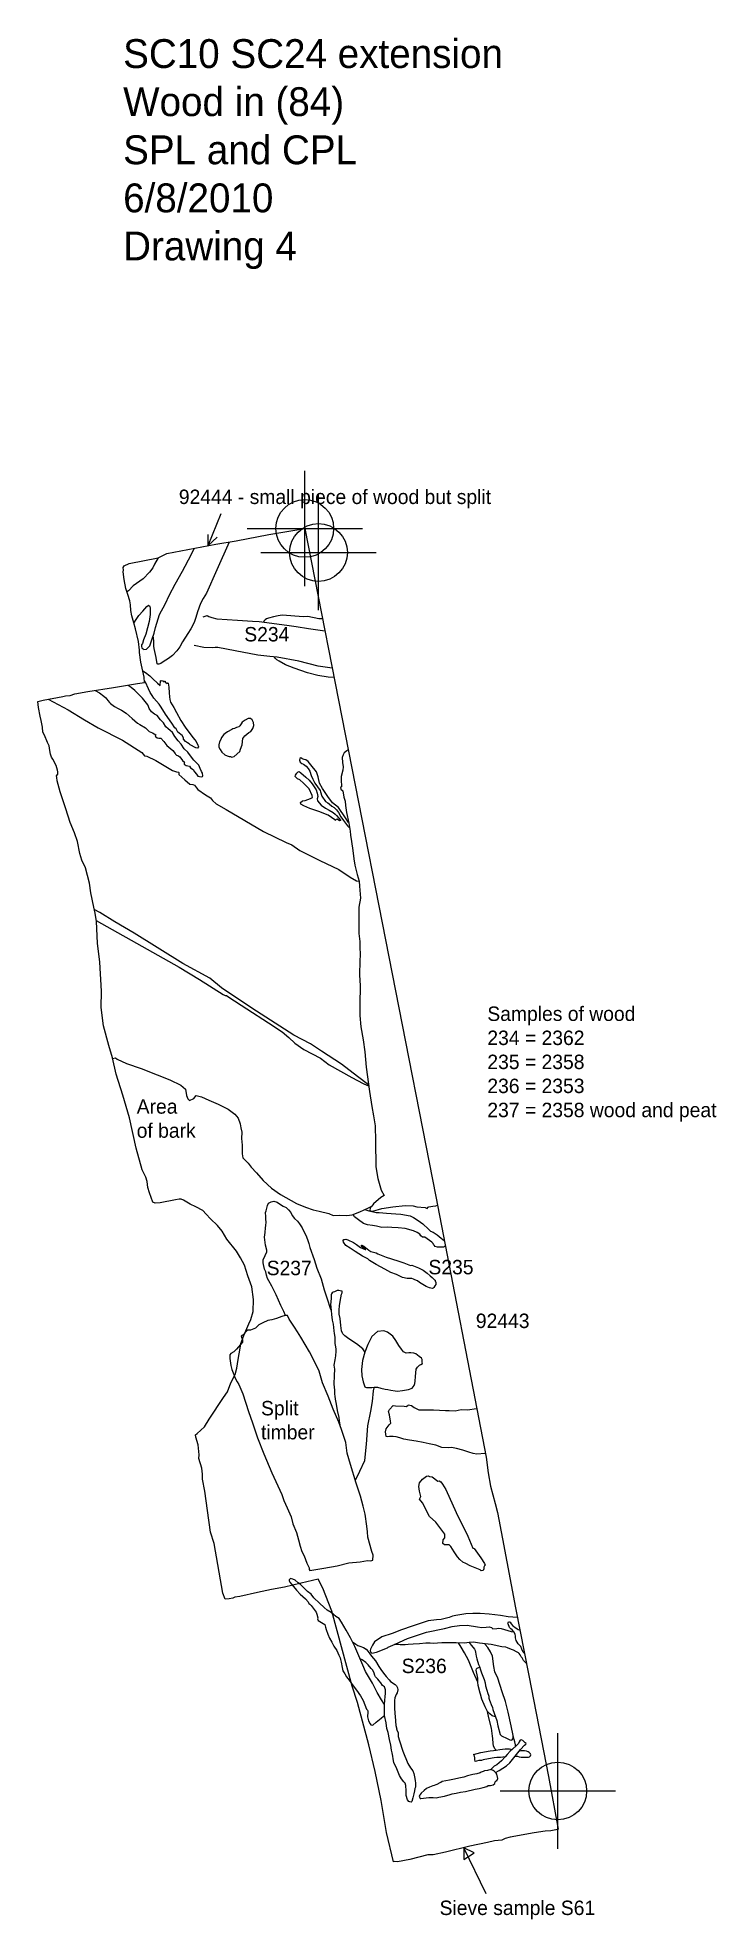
# Model space of a CAD drawing. Header units: millimetres. Extents: x 502805.94 to 502807.11, y 481001.43 to 481004.69.
import ezdxf

# ---------------------------------------------------------------- set-up
doc = ezdxf.new("R2010")
doc.units = ezdxf.units.MM
doc.header["$PDMODE"] = 34
doc.header["$PDSIZE"] = 0.1
for name, color, linetype in [('Context labels', 250, 'Continuous'), ('Finds', 30, 'Continuous'), ('Points', 6, 'Continuous'), ('Samples', 3, 'Continuous'), ('Title', 250, 'Continuous'), ('Trench edge', 106, 'Continuous'), ('Wood', 17, 'Continuous')]:
    doc.layers.add(name, color=color, linetype=linetype)

msp = doc.modelspace()

# ---------------------------------------------------------------- linework, layer by layer
at = {"layer": 'Finds'}
for points in [[(502806.231, 481003.814), (502806.2531, 481003.8698)], [(502806.231, 481003.814), (502806.231, 481003.833)], [(502806.231, 481003.814), (502806.2465, 481003.8284)]]:
    msp.add_lwpolyline(points, dxfattribs=at)
msp.add_lwpolyline([(502806.5472, 481002.3508), (502806.5544, 481002.3495), (502806.5587, 481002.3489), (502806.5675, 481002.3497), (502806.5775, 481002.352), (502806.5843, 481002.3542), (502806.5878, 481002.3588), (502806.589, 481002.3621), (502806.5893, 481002.3663), (502806.5898, 481002.3743), (502806.5911, 481002.3867), (502806.5932, 481002.3903), (502806.5969, 481002.3939), (502806.5992, 481002.395), (502806.602, 481002.3969), (502806.6016, 481002.3989), (502806.6013, 481002.4029), (502806.6012, 481002.4035), (502806.6002, 481002.406), (502806.5965, 481002.4091), (502806.5907, 481002.4135), (502806.5871, 481002.4145), (502806.5819, 481002.4154), (502806.5783, 481002.4153), (502806.5735, 481002.4148), (502806.5689, 481002.417), (502806.5654, 481002.4216), (502806.5608, 481002.4277), (502806.5561, 481002.4368), (502806.5508, 481002.4442), (502806.5416, 481002.4513), (502806.5353, 481002.4532), (502806.5243, 481002.4521), (502806.5145, 481002.4438), (502806.5074, 481002.4298), (502806.5023, 481002.4163), (502806.4982, 481002.4022), (502806.4962, 481002.3866), (502806.4971, 481002.3753), (502806.4994, 481002.3652), (502806.5007, 481002.3599), (502806.5019, 481002.3563), (502806.5032, 481002.3556), (502806.5053, 481002.3553), (502806.5113, 481002.3554), (502806.514, 481002.3554), (502806.5182, 481002.3555), (502806.524, 481002.3555), (502806.53, 481002.3543), (502806.5376, 481002.3524), (502806.5418, 481002.3518)], close=True, dxfattribs=at)
at = {"layer": 'Points'}
for p in [(502806.4219, 481003.802), (502806.8363, 481001.6561)]:
    msp.add_point(p, dxfattribs=at)
at = {"layer": 'Samples'}
msp.add_lwpolyline([(502806.7122, 481001.4779), (502806.6736, 481001.5578), (502806.6736, 481001.5374), (502806.6915, 481001.5487), (502806.6736, 481001.5578)], dxfattribs=at)
at = {"layer": 'Trench edge'}
msp.add_lwpolyline([(502806.3357, 481003.8333), (502806.3981, 481003.8437), (502806.6249, 481002.6862), (502806.7121, 481002.2347), (502806.7158, 481002.2073), (502806.7198, 481002.1843), (502806.7279, 481002.154), (502806.732, 481002.1386), (502806.7404, 481002.0932), (502806.7629, 481001.9732), (502806.786, 481001.8561), (502806.8204, 481001.6811), (502806.8367, 481001.5897), (502806.8332, 481001.5885), (502806.8243, 481001.5868), (502806.8146, 481001.5865), (502806.7952, 481001.5837), (502806.754, 481001.5762), (502806.7452, 481001.5739), (502806.7393, 481001.5711), (502806.7266, 481001.5697), (502806.7147, 481001.5668), (502806.6841, 481001.5603), (502806.6419, 481001.5503), (502806.6207, 481001.5456), (502806.611, 481001.5453), (502806.5801, 481001.5376), (502806.5587, 481001.5334), (502806.5538, 481001.5336), (502806.5518, 481001.5331), (502806.5395, 481001.584), (502806.5302, 481001.6395), (502806.5198, 481001.6899), (502806.5091, 481001.736), (502806.4892, 481001.8094), (502806.4804, 481001.8379), (502806.4447, 481001.9675), (502806.4293, 481002.0072), (502806.4213, 481002.0229), (502806.3919, 481002.0161), (502806.3629, 481002.0093), (502806.3406, 481002.0049), (502806.3161, 481002.0001), (502806.2855, 481001.993), (502806.2771, 481001.9919), (502806.2736, 481001.9901), (502806.2669, 481001.9888), (502806.2604, 481001.9886), (502806.2563, 481001.9986), (502806.241, 481002.0848), (502806.2349, 481002.1047), (502806.2297, 481002.1421), (502806.2252, 481002.1758), (502806.2212, 481002.1961), (502806.2211, 481002.2048), (502806.2201, 481002.2154), (502806.2147, 481002.2322), (502806.215, 481002.2387), (502806.2133, 481002.2557), (502806.2096, 481002.269), (502806.2088, 481002.2732), (502806.2116, 481002.2754), (502806.2247, 481002.2872), (502806.2327, 481002.3001), (502806.2397, 481002.311), (502806.2504, 481002.3276), (502806.2575, 481002.3378), (502806.264, 481002.3476), (502806.2698, 481002.3633), (502806.2774, 481002.3777), (502806.2806, 481002.3885), (502806.283, 481002.4036), (502806.2863, 481002.4231), (502806.2871, 481002.4312), (502806.2928, 481002.4453), (502806.3012, 481002.4654), (502806.3047, 481002.4733), (502806.3088, 481002.487), (502806.3094, 481002.5074), (502806.3065, 481002.5296), (502806.2994, 481002.5486), (502806.2938, 481002.5671), (502806.2865, 481002.5797), (502806.2796, 481002.5914), (502806.2632, 481002.6124), (502806.2553, 481002.6258), (502806.2468, 481002.6361), (502806.2346, 481002.6476), (502806.2275, 481002.6555), (502806.2214, 481002.6618), (502806.2094, 481002.6684), (502806.1998, 481002.6729), (502806.1881, 481002.6796), (502806.1839, 481002.6813), (502806.1808, 481002.6816), (502806.174, 481002.6801), (502806.1474, 481002.6752), (502806.1392, 481002.6746), (502806.135, 481002.6765), (502806.1291, 481002.6927), (502806.1262, 481002.7016), (502806.125, 481002.7123), (502806.1226, 481002.7197), (502806.1165, 481002.7326), (502806.1063, 481002.7697), (502806.0944, 481002.8227), (502806.0829, 481002.8617), (502806.0713, 481002.8983), (502806.0649, 481002.9262), (502806.0589, 481002.9476), (502806.0496, 481002.9817), (502806.0456, 481003.0136), (502806.0463, 481003.0417), (502806.0429, 481003.0919), (502806.039, 481003.1253), (502806.0373, 481003.1624), (502806.0352, 481003.1772), (502806.0326, 481003.1876), (502806.0277, 481003.2123), (502806.025, 481003.2291), (502806.0181, 481003.2554), (502806.0118, 481003.2692), (502806.0087, 481003.2807), (502806.0043, 481003.3013), (502805.9991, 481003.3162), (502805.992, 481003.3342), (502805.9841, 481003.3577), (502805.9744, 481003.3876), (502805.9693, 481003.4063), (502805.9687, 481003.4124), (502805.9682, 481003.4149), (502805.9703, 481003.4177), (502805.9703, 481003.4221), (502805.9698, 481003.4247), (502805.9676, 481003.4327), (502805.9619, 481003.4437), (502805.9592, 481003.4472), (502805.9578, 481003.4526), (502805.9566, 481003.4591), (502805.9553, 481003.4671), (502805.9527, 481003.4728), (502805.9476, 481003.4853), (502805.9447, 481003.4909), (502805.9439, 481003.4996), (502805.9414, 481003.5109), (502805.9401, 481003.5186), (502805.937, 481003.5333), (502805.9355, 481003.5439), (502805.945, 481003.546), (502805.9791, 481003.5524), (502805.9839, 481003.5534), (502805.9915, 481003.554), (502806, 481003.5571), (502806.0224, 481003.5613), (502806.0669, 481003.5683), (502806.1083, 481003.5749), (502806.1206, 481003.5767), (502806.1202, 481003.5861), (502806.1139, 481003.6119), (502806.1121, 481003.6289), (502806.1119, 481003.6327), (502806.1104, 481003.648), (502806.1052, 481003.67), (502806.102, 481003.6803), (502806.0984, 481003.6925), (502806.0969, 481003.7016), (502806.0961, 481003.7115), (502806.0951, 481003.7181), (502806.0914, 481003.7294), (502806.0882, 481003.7396), (502806.0852, 481003.7552), (502806.0834, 481003.7684), (502806.084, 481003.7715), (502806.0835, 481003.7758), (502806.0852, 481003.7791), (502806.0941, 481003.7829), (502806.144, 481003.7927), (502806.1594, 481003.8004), (502806.244, 481003.8165), (502806.2794, 481003.822)], close=True, dxfattribs=at)
msp.add_point((502806.3981, 481003.8437), dxfattribs=at)
at = {"layer": 'Wood'}
for points in [[(502806.2673, 481003.8201), (502806.2457, 481003.7722), (502806.2277, 481003.7315), (502806.2219, 481003.7223), (502806.2173, 481003.7135), (502806.2121, 481003.699), (502806.2092, 481003.6895), (502806.2067, 481003.6805), (502806.2009, 481003.67), (502806.1953, 481003.6616), (502806.1865, 481003.647), (502806.1818, 481003.6384), (502806.1763, 481003.6316), (502806.1689, 481003.6236), (502806.162, 481003.6186), (502806.1531, 481003.6126), (502806.1488, 481003.6098), (502806.1456, 481003.6088), (502806.1438, 481003.6083), (502806.1424, 481003.6093), (502806.1406, 481003.6203), (502806.1373, 481003.6354), (502806.1367, 481003.64), (502806.1369, 481003.6449), (502806.1366, 481003.6486), (502806.1359, 481003.6543), (502806.1353, 481003.6569)], [(502806.144, 481003.7927), (502806.1378, 481003.7816), (502806.1347, 481003.7753), (502806.129, 481003.7677), (502806.1181, 481003.7565), (502806.1009, 481003.7442), (502806.0926, 481003.7357), (502806.0901, 481003.7337)], [(502806.1021, 481003.6797), (502806.1063, 481003.6857), (502806.1106, 481003.6926), (502806.1175, 481003.7005), (502806.1246, 481003.7085), (502806.1266, 481003.7102), (502806.1277, 481003.7105), (502806.1292, 481003.7096), (502806.1299, 481003.7083), (502806.1304, 481003.7054), (502806.1302, 481003.6947), (502806.1288, 481003.6826), (502806.123, 481003.6607), (502806.1188, 481003.6506), (502806.1168, 481003.6444), (502806.1156, 481003.6418), (502806.1154, 481003.639), (502806.1158, 481003.6371), (502806.1165, 481003.6364), (502806.118, 481003.6349), (502806.1193, 481003.6341), (502806.1238, 481003.6343), (502806.1258, 481003.636), (502806.1296, 481003.6404), (502806.1336, 481003.6527), (502806.1374, 481003.6622), (502806.1397, 481003.6722), (502806.1464, 481003.6948), (502806.1562, 481003.7124), (502806.1641, 481003.7286), (502806.1734, 481003.7474), (502806.1866, 481003.7699), (502806.1911, 481003.7781), (502806.197, 481003.7896), (502806.2052, 481003.8059), (502806.2069, 481003.8094)], [(502806.222, 481003.6908), (502806.229, 481003.6927), (502806.2317, 481003.6909), (502806.2371, 481003.6893), (502806.2456, 481003.6873), (502806.2817, 481003.6849), (502806.2901, 481003.6841), (502806.3075, 481003.6828), (502806.319, 481003.6822), (502806.3668, 481003.6763), (502806.383, 481003.6739), (502806.4048, 481003.6702), (502806.4329, 481003.6661)], [(502806.4288, 481003.687), (502806.4222, 481003.6872), (502806.4032, 481003.6912), (502806.396, 481003.6907), (502806.3591, 481003.6935), (502806.3522, 481003.6925), (502806.3437, 481003.6906), (502806.3354, 481003.6883), (502806.3321, 481003.6869), (502806.3295, 481003.6852), (502806.3276, 481003.6834), (502806.3263, 481003.6813)], [(502806.4456, 481003.6016), (502806.4213, 481003.6052), (502806.3877, 481003.6138), (502806.3505, 481003.6205), (502806.3378, 481003.622), (502806.3166, 481003.6242), (502806.2775, 481003.6315), (502806.2475, 481003.6377), (502806.2428, 481003.6376), (502806.2376, 481003.6371), (502806.2232, 481003.6377), (502806.2068, 481003.6408)], [(502806.1177, 481003.5968), (502806.1224, 481003.5939), (502806.1297, 481003.5882), (502806.135, 481003.5834), (502806.1428, 481003.5758), (502806.1475, 481003.5715), (502806.1482, 481003.5796), (502806.1495, 481003.5802), (502806.1503, 481003.5788), (502806.1513, 481003.5802), (502806.1533, 481003.5793), (502806.1542, 481003.5772), (502806.155, 481003.5793), (502806.1561, 481003.579), (502806.1567, 481003.5767), (502806.1577, 481003.5756), (502806.1589, 481003.577), (502806.1598, 481003.5746), (502806.1596, 481003.5763), (502806.1613, 481003.5755), (502806.1627, 481003.5684), (502806.1632, 481003.5591), (502806.1641, 481003.5521), (502806.1645, 481003.5473), (502806.1653, 481003.5425), (502806.1713, 481003.5333), (502806.1757, 481003.5248), (502806.1837, 481003.5112), (502806.1912, 481003.4993), (502806.2026, 481003.4839), (502806.2071, 481003.4782), (502806.2099, 481003.4746), (502806.2129, 481003.4681), (502806.2137, 481003.4668), (502806.2142, 481003.4651), (502806.2137, 481003.4634), (502806.2127, 481003.4627), (502806.2097, 481003.4634), (502806.1997, 481003.4689), (502806.1976, 481003.4704), (502806.1949, 481003.4723), (502806.1914, 481003.4745), (502806.1878, 481003.4786), (502806.1882, 481003.4808), (502806.1856, 481003.4849), (502806.1785, 481003.4905), (502806.1755, 481003.4967), (502806.1728, 481003.4982), (502806.1677, 481003.5063), (502806.1568, 481003.5219), (502806.1493, 481003.5341), (502806.146, 481003.5391), (502806.1367, 481003.5497), (502806.134, 481003.5543), (502806.1306, 481003.5596), (502806.1273, 481003.5656), (502806.1221, 481003.5775), (502806.1206, 481003.5798), (502806.1204, 481003.58)], [(502806.4486, 481003.5856), (502806.4384, 481003.5861), (502806.4209, 481003.5891), (502806.4027, 481003.5934), (502806.38, 481003.6016), (502806.3645, 481003.6074), (502806.3539, 481003.614), (502806.3497, 481003.6163), (502806.3468, 481003.619), (502806.3452, 481003.6211)], [(502806.035, 481003.5631), (502806.0423, 481003.5586), (502806.0502, 481003.5531), (502806.0538, 481003.55), (502806.0571, 481003.5456), (502806.0598, 481003.542), (502806.0618, 481003.5402), (502806.0687, 481003.5352), (502806.0747, 481003.5315), (502806.0804, 481003.5289), (502806.0888, 481003.5234), (502806.0994, 481003.5145), (502806.1084, 481003.5063), (502806.1122, 481003.5039), (502806.1224, 481003.498), (502806.1288, 481003.4918), (502806.1345, 481003.4898), (502806.14, 481003.4863), (502806.1391, 481003.484), (502806.1423, 481003.481), (502806.1452, 481003.4805), (502806.1487, 481003.4805), (502806.154, 481003.4746), (502806.1592, 481003.4677), (502806.1698, 481003.4588), (502806.1739, 481003.4538), (502806.1742, 481003.4525), (502806.176, 481003.4509), (502806.1785, 481003.4502), (502806.182, 481003.4479), (502806.1863, 481003.4414), (502806.1897, 481003.4389), (502806.1895, 481003.4375), (502806.1894, 481003.435), (502806.1924, 481003.4332), (502806.1956, 481003.4321), (502806.1983, 481003.4316), (502806.2004, 481003.429), (502806.2048, 481003.426), (502806.2074, 481003.4218), (502806.2103, 481003.4177), (502806.2127, 481003.4145), (502806.216, 481003.4137), (502806.2198, 481003.4131), (502806.2207, 481003.4138), (502806.2213, 481003.4153), (502806.2209, 481003.4198), (502806.2195, 481003.4226), (502806.2168, 481003.428), (502806.2145, 481003.4335), (502806.2061, 481003.442), (502806.1987, 481003.4519), (502806.1958, 481003.4562), (502806.189, 481003.462), (502806.1838, 481003.4699), (502806.1788, 481003.4757), (502806.1728, 481003.4833), (502806.169, 481003.49), (502806.1647, 481003.4937), (502806.1613, 481003.4964), (502806.1577, 481003.4998), (502806.1533, 481003.5068), (502806.1484, 481003.5123), (502806.1423, 481003.5193), (502806.1378, 481003.5219), (502806.1327, 481003.5261), (502806.1287, 481003.5316), (502806.1273, 481003.535), (502806.1261, 481003.5379), (502806.1219, 481003.5441), (502806.1169, 481003.5499), (502806.1114, 481003.5556), (502806.104, 481003.5631), (502806.0976, 481003.5681), (502806.0938, 481003.5705), (502806.0921, 481003.5723)], [(502805.9538, 481003.5477), (502805.9884, 481003.5293), (502806.0167, 481003.5119), (502806.0405, 481003.4981), (502806.0827, 481003.477), (502806.1157, 481003.4553), (502806.1206, 481003.4497), (502806.1245, 481003.4489), (502806.14, 481003.4416), (502806.1691, 481003.4244), (502806.1757, 481003.4222), (502806.1796, 481003.4214), (502806.18, 481003.4206), (502806.1801, 481003.4172), (502806.1902, 481003.4082), (502806.1991, 481003.4007), (502806.2045, 481003.4002), (502806.2074, 481003.3991), (502806.2107, 481003.3944), (502806.213, 481003.3912), (502806.226, 481003.382), (502806.235, 481003.3768), (502806.2385, 481003.3722), (502806.2447, 481003.3665), (502806.262, 481003.3565), (502806.3267, 481003.3188), (502806.3657, 481003.2996), (502806.3759, 481003.2956), (502806.3893, 481003.2859), (502806.4243, 481003.2685), (502806.457, 481003.2526), (502806.4766, 481003.2395), (502806.4877, 481003.2331), (502806.4921, 481003.2323)], [(502806.4731, 481003.4606), (502806.4709, 481003.4585), (502806.4662, 481003.455), (502806.4648, 481003.4512), (502806.4631, 481003.447), (502806.4635, 481003.438), (502806.4647, 481003.4306), (502806.4639, 481003.4251), (502806.4613, 481003.4137), (502806.4611, 481003.4085), (502806.462, 481003.3959), (502806.4601, 481003.3949), (502806.4605, 481003.3917), (502806.4638, 481003.3889), (502806.4657, 481003.3783), (502806.4678, 481003.3713), (502806.4688, 481003.3639), (502806.4703, 481003.3514), (502806.4743, 481003.3332), (502806.4769, 481003.319), (502806.4771, 481003.3121), (502806.4788, 481003.3012), (502806.4812, 481003.2854), (502806.4833, 481003.271), (502806.4847, 481003.2601), (502806.4886, 481003.244), (502806.4921, 481003.2323), (502806.4927, 481003.2238), (502806.4943, 481003.2101), (502806.4944, 481003.2033), (502806.492, 481003.1876), (502806.4919, 481003.1668), (502806.4915, 481003.1525), (502806.4916, 481003.1416), (502806.4934, 481003.1278), (502806.4932, 481003.1188), (502806.4939, 481003.105), (502806.4934, 481003.0945), (502806.4931, 481003.0704), (502806.4941, 481003.051), (502806.494, 481003.0408), (502806.4935, 481003.0298), (502806.4935, 481003.0154), (502806.4933, 481002.9996), (502806.4951, 481002.9799), (502806.4991, 481002.9578), (502806.5024, 481002.9367), (502806.5043, 481002.9102), (502806.5102, 481002.8678), (502806.5141, 481002.8421), (502806.5169, 481002.8261), (502806.5198, 481002.8086), (502806.5206, 481002.7822), (502806.5209, 481002.7376), (502806.5246, 481002.7171), (502806.5304, 481002.6974), (502806.5354, 481002.688), (502806.5301, 481002.6845), (502806.5171, 481002.6732), (502806.5143, 481002.6695), (502806.5117, 481002.6668), (502806.5107, 481002.6629), (502806.5116, 481002.6615), (502806.5161, 481002.6605), (502806.5314, 481002.6651), (502806.5508, 481002.668), (502806.5719, 481002.6706), (502806.586, 481002.6702), (502806.5923, 481002.668), (502806.6066, 481002.6668), (502806.6103, 481002.6653), (502806.6121, 481002.6675), (502806.6132, 481002.6684), (502806.6199, 481002.6694), (502806.625, 481002.6701), (502806.6278, 481002.6711)], [(502806.474, 481003.3344), (502806.4686, 481003.3421), (502806.4564, 481003.3602), (502806.4463, 481003.3681), (502806.4447, 481003.3699), (502806.4394, 481003.3774), (502806.4288, 481003.3932), (502806.4238, 481003.4024), (502806.4213, 481003.4135), (502806.4187, 481003.4219), (502806.4087, 481003.434), (502806.4042, 481003.44), (502806.4002, 481003.443), (502806.3972, 481003.4436), (502806.3954, 481003.4439), (502806.3931, 481003.4451), (502806.3912, 481003.4463), (502806.3893, 481003.4452), (502806.3888, 481003.4423), (502806.3902, 481003.4387), (502806.3929, 481003.4367), (502806.3958, 481003.4355), (502806.4006, 481003.432), (502806.4037, 481003.4279), (502806.4069, 481003.4231), (502806.4094, 481003.4155), (502806.4118, 481003.4093), (502806.4155, 481003.4025), (502806.4245, 481003.3896), (502806.4254, 481003.3876), (502806.4278, 481003.3799), (502806.4342, 481003.3705), (502806.4381, 481003.3683), (502806.4401, 481003.3668), (502806.445, 481003.3626), (502806.449, 481003.3604), (502806.4531, 481003.356), (502806.4564, 481003.3514), (502806.4605, 481003.3441), (502806.4649, 481003.3376), (502806.4703, 481003.331), (502806.4723, 481003.3282), (502806.4759, 481003.3243)], [(502806.5085, 481002.8795), (502806.4895, 481002.8943), (502806.4617, 481002.9152), (502806.4268, 481002.9379), (502806.408, 481002.9509), (502806.3794, 481002.9657), (502806.3065, 481003.0125), (502806.2537, 481003.0475), (502806.2336, 481003.0646), (502806.187, 481003.09), (502806.1026, 481003.1426), (502806.069, 481003.162), (502806.0431, 481003.1785), (502806.0336, 481003.1835)], [(502806.037, 481003.1644), (502806.1341, 481003.1093), (502806.1804, 481003.0838), (502806.2157, 481003.0622), (502806.2565, 481003.0361), (502806.2604, 481003.0343), (502806.2625, 481003.0342), (502806.2666, 481003.0314), (502806.2975, 481003.0115), (502806.3355, 481002.9869), (502806.3589, 481002.9716), (502806.3705, 481002.9616), (502806.3806, 481002.9519), (502806.3963, 481002.941), (502806.4252, 481002.9258), (502806.4403, 481002.914), (502806.4798, 481002.8922), (502806.4991, 481002.8817), (502806.5058, 481002.879), (502806.5087, 481002.8779)], [(502806.0652, 481002.9253), (502806.0703, 481002.9263), (502806.0731, 481002.924), (502806.0895, 481002.9166), (502806.1146, 481002.9079), (502806.1422, 481002.8972), (502806.1646, 481002.8882), (502806.1833, 481002.8788), (502806.1915, 481002.8722), (502806.1933, 481002.8612), (502806.1955, 481002.8553), (502806.1985, 481002.8527), (502806.2061, 481002.8561), (502806.2099, 481002.8613), (502806.219, 481002.8588), (502806.2319, 481002.8532), (502806.2479, 481002.846), (502806.2652, 481002.8376), (502806.2772, 481002.8286), (502806.2825, 481002.822), (502806.2862, 481002.812), (502806.2875, 481002.8053), (502806.289, 481002.7976), (502806.2885, 481002.7864), (502806.2897, 481002.7748), (502806.2899, 481002.7601), (502806.291, 481002.7532), (502806.2963, 481002.7478), (502806.3003, 481002.7439), (502806.3055, 481002.7367), (502806.3143, 481002.7273), (502806.3263, 481002.7139), (502806.3406, 481002.7006), (502806.3561, 481002.6897), (502806.3835, 481002.6739), (502806.3991, 481002.6677), (502806.4128, 481002.6632), (502806.4232, 481002.661), (502806.4399, 481002.6564), (502806.4475, 481002.6535), (502806.4581, 481002.6537), (502806.4709, 481002.653), (502806.4804, 481002.6545), (502806.4935, 481002.6595), (502806.5083, 481002.6663), (502806.5141, 481002.6693)], [(502806.3645, 481002.4797), (502806.3619, 481002.4869), (502806.3566, 481002.4974), (502806.3486, 481002.5157), (502806.3412, 481002.5306), (502806.3361, 481002.5398), (502806.3334, 481002.5441), (502806.3321, 481002.5498), (502806.3306, 481002.5555), (502806.3285, 481002.5604), (502806.3261, 481002.571), (502806.3259, 481002.5737), (502806.3263, 481002.5766), (502806.3296, 481002.584), (502806.3325, 481002.5903), (502806.3326, 481002.5929), (502806.3303, 481002.6021), (502806.3286, 481002.6158), (502806.3296, 481002.6235), (502806.3303, 481002.632), (502806.3309, 481002.6361), (502806.3311, 481002.6414), (502806.3309, 481002.6468), (502806.3307, 481002.6516), (502806.3302, 481002.6585), (502806.331, 481002.6612), (502806.3334, 481002.6704), (502806.3355, 481002.6746), (502806.3397, 481002.677), (502806.3445, 481002.678), (502806.3502, 481002.6761), (502806.3558, 481002.6723), (502806.3604, 481002.6696), (502806.3659, 481002.6669), (502806.3702, 481002.6632), (502806.3739, 481002.6583), (502806.3764, 481002.6531), (502806.3805, 481002.6482), (502806.3853, 481002.6435), (502806.3888, 481002.6389), (502806.3935, 481002.6318), (502806.3979, 481002.6234), (502806.4002, 481002.6189), (502806.4029, 481002.6116), (502806.4049, 481002.6045), (502806.4068, 481002.5975), (502806.4144, 481002.577), (502806.419, 481002.5618), (502806.4265, 481002.5436), (502806.4318, 481002.5246), (502806.4368, 481002.5086), (502806.4423, 481002.4927), (502806.4436, 481002.4886)], [(502806.641, 481002.6023), (502806.6404, 481002.6001), (502806.6397, 481002.599), (502806.6382, 481002.5982), (502806.6352, 481002.5982), (502806.6278, 481002.5986), (502806.624, 481002.5997), (502806.6222, 481002.6017), (502806.6212, 481002.6032), (502806.6203, 481002.6049), (502806.6182, 481002.607), (502806.6062, 481002.6155), (502806.6039, 481002.6159), (502806.6021, 481002.6157), (502806.5994, 481002.6179), (502806.5976, 481002.6208), (502806.5928, 481002.6235), (502806.5863, 481002.6267), (502806.5717, 481002.6307), (502806.5597, 481002.6318), (502806.5486, 481002.6325), (502806.5408, 481002.6328), (502806.5314, 481002.6326), (502806.5225, 481002.6347), (502806.5156, 481002.6357), (502806.5068, 481002.6371), (502806.5, 481002.6396), (502806.4909, 481002.6455), (502806.4845, 481002.651), (502806.4822, 481002.6552)], [(502806.5024, 481002.6636), (502806.509, 481002.6611), (502806.517, 481002.6597), (502806.5219, 481002.6587), (502806.5268, 481002.6582), (502806.5394, 481002.6573), (502806.5561, 481002.6559), (502806.5645, 481002.6554), (502806.5804, 481002.6526), (502806.5864, 481002.65), (502806.5943, 481002.6444), (502806.6028, 481002.6388), (502806.6122, 481002.6295), (502806.6157, 481002.6259), (502806.6206, 481002.6241), (502806.6275, 481002.6199), (502806.6309, 481002.6168), (502806.6342, 481002.6137), (502806.637, 481002.6116), (502806.6396, 481002.6099)], [(502806.5021, 481002.4169), (502806.4985, 481002.4224), (502806.4875, 481002.4311), (502806.4746, 481002.4396), (502806.4673, 481002.4446), (502806.4638, 481002.4479), (502806.4633, 481002.4491), (502806.462, 481002.4534), (502806.4607, 481002.4629), (502806.4594, 481002.4748), (502806.4578, 481002.4823), (502806.4577, 481002.4894), (502806.4582, 481002.4974), (502806.4604, 481002.5103), (502806.4619, 481002.5171), (502806.4628, 481002.5195), (502806.4628, 481002.5221), (502806.4618, 481002.5223), (502806.4572, 481002.5234), (502806.4544, 481002.523), (502806.4493, 481002.5211), (502806.447, 481002.5202), (502806.4457, 481002.5195), (502806.4445, 481002.5173), (502806.444, 481002.5158), (502806.4439, 481002.5109), (502806.4433, 481002.5025), (502806.4429, 481002.4993), (502806.4436, 481002.4886)], [(502806.4436, 481002.4886), (502806.4446, 481002.4814), (502806.4456, 481002.472), (502806.4471, 481002.4651), (502806.4477, 481002.4592), (502806.4485, 481002.4533), (502806.449, 481002.449), (502806.4503, 481002.4423), (502806.4501, 481002.4361), (502806.4503, 481002.4315), (502806.4509, 481002.4284), (502806.4521, 481002.422), (502806.4519, 481002.4181), (502806.4514, 481002.4099), (502806.4502, 481002.403), (502806.4487, 481002.3938), (502806.4489, 481002.3905), (502806.4498, 481002.3867), (502806.4489, 481002.376), (502806.4483, 481002.361), (502806.4494, 481002.3504), (502806.4495, 481002.3435), (502806.4502, 481002.34), (502806.4505, 481002.3347), (502806.4525, 481002.3264), (502806.4544, 481002.3152), (502806.4569, 481002.3034), (502806.4578, 481002.2976), (502806.4587, 481002.2905)], [(502806.4858, 481002.1946), (502806.4937, 481002.21), (502806.5021, 481002.2285), (502806.5048, 481002.2571), (502806.5076, 481002.2887), (502806.5123, 481002.3143), (502806.5153, 481002.3309), (502806.5172, 481002.3496), (502806.5181, 481002.3545), (502806.5182, 481002.3555)], [(502806.7108, 481002.2411), (502806.6961, 481002.2397), (502806.6895, 481002.2411), (502806.6823, 481002.2431), (502806.6716, 481002.2465), (502806.6609, 481002.2497), (502806.6522, 481002.2512), (502806.6465, 481002.2506), (502806.6352, 481002.2515), (502806.6252, 481002.2554), (502806.6134, 481002.2578), (502806.6032, 481002.26), (502806.5911, 481002.2624), (502806.5794, 481002.2638), (502806.5695, 481002.2658), (502806.5628, 481002.2677), (502806.5563, 481002.2696), (502806.551, 481002.2701), (502806.5446, 481002.2704), (502806.5413, 481002.2698), (502806.5388, 481002.2703), (502806.5377, 481002.2783), (502806.5388, 481002.2838), (502806.5443, 481002.2904), (502806.5472, 481002.2931), (502806.5468, 481002.2967), (502806.5448, 481002.308), (502806.5434, 481002.3137), (502806.5449, 481002.3169), (502806.5511, 481002.3242), (502806.5553, 481002.3232), (502806.5705, 481002.3228), (502806.5737, 481002.3224), (502806.5766, 481002.324), (502806.5774, 481002.325), (502806.5827, 481002.3239), (502806.5873, 481002.3206), (502806.5954, 481002.3167), (502806.6213, 481002.3167), (502806.6416, 481002.3152), (502806.6482, 481002.3154), (502806.6586, 481002.3148), (502806.6687, 481002.3173), (502806.6802, 481002.3162), (502806.6958, 481002.3187)], [(502806.536, 481001.806), (502806.5311, 481001.8138), (502806.5234, 481001.8269), (502806.5155, 481001.843), (502806.5033, 481001.8629), (502806.4986, 481001.8739), (502806.4933, 481001.886), (502806.485, 481001.9065), (502806.4774, 481001.9212), (502806.47, 481001.9345), (502806.4618, 481001.9484), (502806.4575, 481001.9547), (502806.4521, 481001.9585), (502806.4438, 481001.9652), (502806.4367, 481001.9696), (502806.4317, 481001.9741), (502806.4236, 481001.9814), (502806.4139, 481001.9908), (502806.4091, 481001.9968), (502806.4026, 481002.0018), (502806.3966, 481002.0078), (502806.3906, 481002.0138), (502806.3868, 481002.0169), (502806.3812, 481002.0211), (502806.3777, 481002.0232), (502806.3736, 481002.0244), (502806.3728, 481002.0239), (502806.3712, 481002.0219), (502806.3712, 481002.0203), (502806.372, 481002.0176), (502806.3752, 481002.0145), (502806.3784, 481002.0103), (502806.3837, 481002.0038), (502806.39, 481001.9969), (502806.3996, 481001.9892), (502806.4038, 481001.9839), (502806.4049, 481001.9812), (502806.4068, 481001.9797), (502806.4092, 481001.9775), (502806.4163, 481001.9683), (502806.4178, 481001.9661), (502806.4192, 481001.9627), (502806.4205, 481001.9562), (502806.4204, 481001.9544), (502806.4214, 481001.9514), (502806.4268, 481001.9481), (502806.4331, 481001.9446), (502806.4336, 481001.9422), (502806.434, 481001.9398), (502806.4354, 481001.936), (502806.4381, 481001.9277), (502806.4409, 481001.9207), (502806.4447, 481001.9141), (502806.4485, 481001.907), (502806.4534, 481001.8993), (502806.4571, 481001.8914), (502806.4596, 481001.8868), (502806.4601, 481001.8841), (502806.4609, 481001.8793), (502806.4626, 481001.8699), (502806.4639, 481001.8643), (502806.4676, 481001.8592), (502806.4704, 481001.854), (502806.4751, 481001.8483), (502806.4822, 481001.8381), (502806.4879, 481001.8309), (502806.4946, 481001.821), (502806.4994, 481001.8126), (502806.502, 481001.8056), (502806.5048, 481001.7977), (502806.5066, 481001.796), (502806.5072, 481001.7946), (502806.5076, 481001.7927), (502806.5073, 481001.7903), (502806.5066, 481001.7875), (502806.5068, 481001.7843), (502806.5082, 481001.7778), (502806.5111, 481001.7724), (502806.5125, 481001.7708), (502806.5136, 481001.7706), (502806.516, 481001.7703), (502806.5217, 481001.7751), (502806.5305, 481001.782), (502806.5346, 481001.7858), (502806.5361, 481001.7867)], [(502806.7663, 481001.9564), (502806.7504, 481001.9578), (502806.7369, 481001.9604), (502806.7172, 481001.9626), (502806.702, 481001.9633), (502806.6891, 481001.9636), (502806.6768, 481001.9631), (502806.6599, 481001.9601), (502806.6542, 481001.9587), (502806.6481, 481001.9569), (502806.6344, 481001.9533), (502806.6265, 481001.9528), (502806.612, 481001.9509), (502806.5842, 481001.9419), (502806.5659, 481001.9354), (502806.5497, 481001.9288), (502806.5315, 481001.923), (502806.519, 481001.9144), (502806.5152, 481001.9089), (502806.5117, 481001.9018), (502806.5115, 481001.8996), (502806.5118, 481001.897), (502806.5143, 481001.8946), (502806.5223, 481001.8964), (502806.5413, 481001.9039), (502806.5428, 481001.9051), (502806.5549, 481001.9103), (502806.576, 481001.92), (502806.6004, 481001.9282), (502806.6091, 481001.9314), (502806.6401, 481001.9375), (502806.6533, 481001.941), (502806.6658, 481001.943), (502806.6794, 481001.9435), (502806.6975, 481001.9406), (502806.7046, 481001.9395), (502806.712, 481001.9401), (502806.7177, 481001.9406), (502806.7213, 481001.9395), (502806.7237, 481001.9373), (502806.7306, 481001.9377), (502806.7339, 481001.9379), (502806.7381, 481001.9377), (502806.7439, 481001.9357), (502806.7558, 481001.9325), (502806.7603, 481001.9321)], [(502806.7781, 481001.8948), (502806.7766, 481001.8964), (502806.7742, 481001.9015), (502806.7721, 481001.9062), (502806.7695, 481001.9091), (502806.7679, 481001.9113), (502806.7642, 481001.9169), (502806.7632, 481001.9213), (502806.7632, 481001.9245), (502806.7625, 481001.9275), (502806.7603, 481001.9321), (502806.7571, 481001.935), (502806.7549, 481001.9371), (502806.7526, 481001.9393), (502806.7503, 481001.9454), (502806.75, 481001.947), (502806.7507, 481001.949), (502806.752, 481001.9493), (502806.7539, 481001.9483), (502806.7555, 481001.9458), (502806.7582, 481001.9424), (502806.762, 481001.9397), (502806.7659, 481001.9369), (502806.7679, 481001.9356), (502806.7696, 481001.9351), (502806.7704, 481001.9353)], [(502806.481, 481001.9145), (502806.4868, 481001.9106), (502806.49, 481001.9083), (502806.4933, 481001.9071), (502806.4997, 481001.9044), (502806.5045, 481001.9017), (502806.5081, 481001.8975), (502806.5135, 481001.8898), (502806.5204, 481001.8815), (502806.5266, 481001.8716), (502806.5312, 481001.8651), (502806.5369, 481001.8573), (502806.5393, 481001.8544), (502806.5442, 481001.8484), (502806.5465, 481001.8456), (502806.5492, 481001.844), (502806.5519, 481001.8425), (502806.5545, 481001.8405), (502806.5567, 481001.8385), (502806.5582, 481001.8361), (502806.5586, 481001.8347), (502806.5592, 481001.8311), (502806.5582, 481001.8263), (502806.5565, 481001.8234), (502806.5551, 481001.8203), (502806.554, 481001.8173), (502806.5535, 481001.813), (502806.5534, 481001.8088), (502806.5535, 481001.8003), (502806.5541, 481001.7903), (502806.5545, 481001.7854), (502806.5558, 481001.7696), (502806.5573, 481001.7633), (502806.5572, 481001.763), (502806.5596, 481001.757), (502806.56, 481001.7505), (502806.5622, 481001.743), (502806.568, 481001.7248), (502806.5765, 481001.7037), (502806.5811, 481001.6963), (502806.5853, 481001.691), (502806.5872, 481001.6865), (502806.5884, 481001.6804), (502806.5895, 481001.6741), (502806.5898, 481001.6695), (502806.5897, 481001.6654), (502806.5897, 481001.6628), (502806.5888, 481001.6603), (502806.5881, 481001.6564), (502806.5872, 481001.6513), (502806.5854, 481001.6442), (502806.5837, 481001.6378), (502806.5823, 481001.6369), (502806.5802, 481001.6371), (502806.5781, 481001.6379), (502806.5759, 481001.6407), (502806.5739, 481001.6481), (502806.5735, 481001.6562), (502806.5729, 481001.6658), (502806.5717, 481001.6696), (502806.5697, 481001.6718), (502806.5657, 481001.6773), (502806.562, 481001.683), (502806.5575, 481001.6943), (502806.5525, 481001.7053), (502806.5511, 481001.7117), (502806.5506, 481001.7166), (502806.5492, 481001.7221), (502806.5485, 481001.7269), (502806.5469, 481001.7353), (502806.5446, 481001.745), (502806.5424, 481001.7576), (502806.5403, 481001.7643), (502806.539, 481001.7741), (502806.5361, 481001.7867), (502806.536, 481001.806), (502806.537, 481001.8128), (502806.5375, 481001.8196), (502806.5379, 481001.8251), (502806.5379, 481001.829), (502806.5378, 481001.8316), (502806.537, 481001.8348), (502806.5359, 481001.8365), (502806.5329, 481001.8391), (502806.5297, 481001.8434), (502806.5271, 481001.847), (502806.5248, 481001.8497), (502806.5224, 481001.8523), (502806.5205, 481001.8541), (502806.5193, 481001.8559), (502806.5185, 481001.86), (502806.5176, 481001.862), (502806.5155, 481001.8658), (502806.5132, 481001.8684), (502806.5081, 481001.8747), (502806.5036, 481001.8785), (502806.4975, 481001.8831), (502806.4952, 481001.8844), (502806.4937, 481001.885)], [(502806.7819, 481001.8769), (502806.7772, 481001.8824), (502806.7745, 481001.8867), (502806.7728, 481001.8885), (502806.771, 481001.8917), (502806.7694, 481001.8941), (502806.768, 481001.8954), (502806.7647, 481001.8972), (502806.7594, 481001.9002), (502806.7564, 481001.9013), (502806.749, 481001.9043), (502806.7464, 481001.9052), (502806.7393, 481001.9058), (502806.7212, 481001.9098), (502806.7007, 481001.9124), (502806.6905, 481001.9137), (502806.6829, 481001.9134), (502806.6749, 481001.9119), (502806.6601, 481001.9127), (502806.6355, 481001.9128), (502806.6205, 481001.9117), (502806.615, 481001.9121), (502806.6078, 481001.9121), (502806.5968, 481001.9112), (502806.5858, 481001.9103), (502806.577, 481001.9097), (502806.572, 481001.9095), (502806.5636, 481001.9091), (502806.5598, 481001.9097), (502806.5568, 481001.91), (502806.5537, 481001.9098)], [(502806.6978, 481001.8447), (502806.6905, 481001.8613), (502806.6819, 481001.8825), (502806.6749, 481001.8956), (502806.6692, 481001.9054), (502806.6643, 481001.9125)], [(502806.683, 481001.9134), (502806.6864, 481001.9089), (502806.69, 481001.9046), (502806.6922, 481001.9019), (502806.6931, 481001.8992), (502806.6938, 481001.8965), (502806.6944, 481001.8933), (502806.6952, 481001.8899), (502806.6963, 481001.8849), (502806.6989, 481001.8755), (502806.7006, 481001.8719), (502806.7027, 481001.8659), (502806.7042, 481001.8606), (502806.7086, 481001.849), (502806.7103, 481001.8432), (502806.7113, 481001.8382), (502806.7133, 481001.8309), (502806.7154, 481001.8252), (502806.7164, 481001.8223), (502806.7168, 481001.8202), (502806.7168, 481001.817), (502806.718, 481001.8137), (502806.7191, 481001.8104), (502806.7209, 481001.8059), (502806.7231, 481001.8006), (502806.7239, 481001.7974), (502806.7283, 481001.7844), (502806.7305, 481001.7782), (502806.7326, 481001.7688), (502806.7367, 481001.7542), (502806.7389, 481001.7519), (502806.7484, 481001.7472), (502806.7533, 481001.7447), (502806.7567, 481001.7439), (502806.759, 481001.747), (502806.759, 481001.752), (502806.7554, 481001.7692), (502806.7505, 481001.7925), (502806.7455, 481001.8109), (502806.7397, 481001.8276), (502806.7323, 481001.8517), (502806.7272, 481001.8625), (502806.7258, 481001.872), (502806.7233, 481001.8897), (502806.7199, 481001.8971), (502806.7152, 481001.9048), (502806.7107, 481001.91), (502806.71, 481001.9112)], [(502806.7283, 481001.7844), (502806.7226, 481001.7864), (502806.7187, 481001.7898), (502806.7144, 481001.7939), (502806.7104, 481001.8018), (502806.7048, 481001.8153), (502806.7026, 481001.8236), (502806.7019, 481001.8256), (502806.6985, 481001.8389), (502806.6978, 481001.8447), (502806.6979, 481001.8478), (502806.6979, 481001.8514), (502806.6975, 481001.8543), (502806.6965, 481001.8573), (502806.6955, 481001.8624), (502806.6952, 481001.8652), (502806.6958, 481001.8676), (502806.6969, 481001.8686), (502806.6981, 481001.8693), (502806.6995, 481001.8698), (502806.7011, 481001.8704)], [(502806.7298, 481001.7268), (502806.7272, 481001.7293), (502806.7248, 481001.7343), (502806.7246, 481001.7384), (502806.7241, 481001.7471), (502806.7234, 481001.7513), (502806.7217, 481001.7647), (502806.717, 481001.783), (502806.7144, 481001.7939)], [(502806.7285, 481001.6882), (502806.7346, 481001.6915), (502806.7473, 481001.6995), (502806.7533, 481001.705), (502806.7603, 481001.7136), (502806.7649, 481001.7193), (502806.7719, 481001.7277), (502806.7789, 481001.7356), (502806.7808, 481001.737), (502806.7818, 481001.7381), (502806.7801, 481001.7396), (502806.7755, 481001.7436), (502806.7729, 481001.7445), (502806.7712, 481001.7441), (502806.7694, 481001.7415), (502806.768, 481001.7385), (502806.7646, 481001.735), (502806.7577, 481001.7286), (502806.7539, 481001.7253), (502806.7485, 481001.7191), (502806.7451, 481001.7154), (502806.739, 481001.7085), (502806.7307, 481001.7014), (502806.7264, 481001.6989), (502806.7232, 481001.696), (502806.7212, 481001.6936), (502806.7206, 481001.693)], [(502806.763, 481001.7334), (502806.7628, 481001.7363), (502806.7619, 481001.741), (502806.7607, 481001.7454), (502806.759, 481001.752)], [(502806.7453, 481001.7155), (502806.7371, 481001.7143), (502806.731, 481001.714), (502806.7263, 481001.7137), (502806.7163, 481001.7118), (502806.7073, 481001.7098), (502806.7043, 481001.7091), (502806.6998, 481001.7086), (502806.6954, 481001.7075), (502806.6935, 481001.7073), (502806.6925, 481001.7105), (502806.6926, 481001.7135), (502806.6914, 481001.7189), (502806.6906, 481001.7194), (502806.7029, 481001.7229), (502806.7193, 481001.7255), (502806.7247, 481001.7262), (502806.7294, 481001.7267), (502806.7361, 481001.7278), (502806.745, 481001.7293), (502806.7525, 481001.7288), (502806.7551, 481001.7284), (502806.7572, 481001.7281)], [(502806.7623, 481001.7162), (502806.7664, 481001.7162), (502806.7695, 481001.7155), (502806.7727, 481001.7148), (502806.7795, 481001.7144), (502806.7834, 481001.7145), (502806.7858, 481001.7148), (502806.7874, 481001.7152), (502806.789, 481001.717), (502806.7899, 481001.7185), (502806.7892, 481001.7202), (502806.787, 481001.7226), (502806.7849, 481001.7237), (502806.7819, 481001.7251), (502806.7787, 481001.7256), (502806.7768, 481001.7256), (502806.7748, 481001.7257), (502806.7728, 481001.7256), (502806.7704, 481001.7252), (502806.7698, 481001.7252)]]:
    msp.add_lwpolyline(points, dxfattribs=at)
for points in [[(502806.272, 481003.4956), (502806.2642, 481003.4914), (502806.2601, 481003.4885), (502806.2578, 481003.4865), (502806.254, 481003.4816), (502806.2526, 481003.478), (502806.2507, 481003.474), (502806.2491, 481003.4689), (502806.2493, 481003.4674), (502806.2495, 481003.4646), (502806.2516, 481003.4609), (502806.2544, 481003.4561), (502806.2597, 481003.4516), (502806.2636, 481003.4495), (502806.2673, 481003.4483), (502806.2692, 481003.4485), (502806.2719, 481003.4473), (502806.2761, 481003.4485), (502806.2857, 481003.4571), (502806.2866, 481003.4611), (502806.2894, 481003.4686), (502806.2908, 481003.4796), (502806.2943, 481003.4845), (502806.301, 481003.4902), (502806.3049, 481003.4917), (502806.3081, 481003.4972), (502806.3098, 481003.5021), (502806.3091, 481003.5073), (502806.3071, 481003.5119), (502806.3039, 481003.5142), (502806.2999, 481003.5142), (502806.2951, 481003.5117), (502806.2898, 481003.508), (502806.2881, 481003.5049), (502806.2857, 481003.5016), (502806.2839, 481003.5001), (502806.2801, 481003.4989), (502806.2764, 481003.4973), (502806.2733, 481003.4966)], [(502806.4501, 481003.339), (502806.4384, 481003.3468), (502806.4227, 481003.3535), (502806.4066, 481003.3582), (502806.3967, 481003.3631), (502806.3915, 481003.3657), (502806.3905, 481003.3687), (502806.3943, 481003.3716), (502806.3985, 481003.3721), (502806.4083, 481003.3755), (502806.4115, 481003.3776), (502806.4109, 481003.3807), (502806.4056, 481003.3926), (502806.3958, 481003.4026), (502806.3896, 481003.4082), (502806.3853, 481003.4099), (502806.3813, 481003.4138), (502806.3819, 481003.4161), (502806.3842, 481003.4194), (502806.3865, 481003.422), (502806.3885, 481003.4228), (502806.3912, 481003.4204), (502806.3999, 481003.4128), (502806.4055, 481003.4077), (502806.4111, 481003.4013), (502806.4176, 481003.3906), (502806.4198, 481003.3849), (502806.4209, 481003.379), (502806.4195, 481003.3752), (502806.4202, 481003.3717), (502806.4267, 481003.3643), (502806.4342, 481003.359), (502806.4403, 481003.3555), (502806.4472, 481003.3514), (502806.4506, 481003.3489), (502806.4533, 481003.3465), (502806.4571, 481003.3415), (502806.4604, 481003.3374), (502806.4584, 481003.337), (502806.4542, 481003.3398), (502806.4522, 481003.3391), (502806.451, 481003.3378)], [(502806.6252, 481002.5374), (502806.6253, 481002.5349), (502806.6249, 481002.5336), (502806.6236, 481002.5314), (502806.6215, 481002.5282), (502806.6202, 481002.5274), (502806.6189, 481002.527), (502806.6143, 481002.5278), (502806.6084, 481002.5302), (502806.597, 481002.5369), (502806.5933, 481002.54), (502806.589, 481002.5417), (502806.5862, 481002.5429), (502806.5835, 481002.5439), (502806.5793, 481002.5442), (502806.5752, 481002.544), (502806.5675, 481002.5459), (502806.5568, 481002.5509), (502806.5469, 481002.5544), (502806.5368, 481002.56), (502806.5219, 481002.5684), (502806.5102, 481002.5755), (502806.5074, 481002.5783), (502806.498, 481002.5828), (502806.4852, 481002.5907), (502806.4766, 481002.5967), (502806.4695, 481002.6015), (502806.4652, 481002.6071), (502806.4648, 481002.6101), (502806.4657, 481002.6117), (502806.4668, 481002.6119), (502806.4691, 481002.6123), (502806.4725, 481002.611), (502806.4826, 481002.6063), (502806.4879, 481002.6027), (502806.4945, 481002.5979), (502806.5026, 481002.5941), (502806.5041, 481002.5943), (502806.4973, 481002.5992), (502806.4965, 481002.6004), (502806.4962, 481002.6013), (502806.4965, 481002.6017), (502806.4971, 481002.6018), (502806.4982, 481002.6015), (502806.5003, 481002.5998), (502806.5092, 481002.5931), (502806.5128, 481002.5909), (502806.5192, 481002.589), (502806.5215, 481002.5883), (502806.5246, 481002.5868), (502806.5388, 481002.5813), (502806.5593, 481002.5745), (502806.5697, 481002.5714), (502806.5756, 481002.5688), (502806.581, 481002.5668), (502806.5838, 481002.5671), (502806.5949, 481002.5626), (502806.6031, 481002.5585), (502806.61, 481002.5533), (502806.6153, 481002.5487), (502806.619, 481002.5456), (502806.621, 481002.5436), (502806.623, 481002.5419), (502806.6237, 481002.541), (502806.6241, 481002.5404), (502806.6242, 481002.5398)], [(502806.2909, 481002.3441), (502806.3008, 481002.3136), (502806.3076, 481002.2942), (502806.3163, 481002.2681), (502806.3274, 481002.2401), (502806.3411, 481002.2073), (502806.3583, 481002.1697), (502806.3616, 481002.1595), (502806.3675, 481002.1465), (502806.3745, 481002.1309), (502806.3775, 481002.119), (502806.3838, 481002.1039), (502806.3873, 481002.0912), (502806.3904, 481002.0803), (502806.3931, 481002.0713), (502806.3973, 481002.0633), (502806.4014, 481002.051), (502806.406, 481002.0427), (502806.4059, 481002.04), (502806.4066, 481002.0379), (502806.431, 481002.0423), (502806.4544, 481002.046), (502806.4743, 481002.0515), (502806.4943, 481002.0532), (502806.5066, 481002.0556), (502806.5127, 481002.0548), (502806.5157, 481002.056), (502806.5163, 481002.0647), (502806.5144, 481002.0709), (502806.5072, 481002.0957), (502806.507, 481002.1052), (502806.5054, 481002.1151), (502806.5027, 481002.1355), (502806.4993, 481002.1493), (502806.4945, 481002.167), (502806.4871, 481002.1897), (502806.4775, 481002.2219), (502806.4717, 481002.2414), (502806.4691, 481002.2596), (502806.462, 481002.2822), (502806.4569, 481002.295), (502806.4472, 481002.3177), (502806.4385, 481002.3402), (502806.429, 481002.3632), (502806.4228, 481002.3833), (502806.4193, 481002.3911), (502806.4063, 481002.4171), (502806.3915, 481002.4424), (502806.3854, 481002.4517), (502806.3805, 481002.4599), (502806.3712, 481002.4735), (502806.3683, 481002.4802), (502806.3641, 481002.4797), (502806.3582, 481002.4782), (502806.349, 481002.4747), (502806.3413, 481002.4725), (502806.3339, 481002.4714), (502806.3256, 481002.4672), (502806.3188, 481002.4635), (502806.3126, 481002.4581), (502806.3043, 481002.4547), (502806.2988, 481002.4543), (502806.291, 481002.4459), (502806.2881, 481002.444), (502806.29, 481002.4375), (502806.29, 481002.4339), (502806.28, 481002.4214), (502806.275, 481002.4171), (502806.2703, 481002.4143), (502806.2682, 481002.4116), (502806.2684, 481002.4057), (502806.2698, 481002.3932), (502806.2718, 481002.3863), (502806.274, 481002.3805), (502806.2774, 481002.3714), (502806.2809, 481002.3652), (502806.2839, 481002.3602)], [(502806.7018, 481002.0394), (502806.6845, 481002.0464), (502806.6772, 481002.0502), (502806.6718, 481002.0525), (502806.6667, 481002.0573), (502806.6624, 481002.0619), (502806.6566, 481002.0704), (502806.6511, 481002.0795), (502806.6482, 481002.0823), (502806.6453, 481002.0828), (502806.6401, 481002.0826), (502806.637, 481002.0851), (502806.6379, 481002.091), (502806.6406, 481002.0947), (502806.6404, 481002.1009), (502806.6251, 481002.1216), (502806.6143, 481002.1317), (502806.6018, 481002.1554), (502806.5966, 481002.1617), (502806.5993, 481002.1666), (502806.597, 481002.1756), (502806.5957, 481002.1834), (502806.5968, 481002.1901), (502806.6021, 481002.1964), (502806.6088, 481002.2017), (502806.6121, 481002.2023), (502806.6142, 481002.2009), (502806.619, 481002.2003), (502806.6285, 481002.193), (502806.6306, 481002.1932), (502806.634, 481002.1917), (502806.6369, 481002.1876), (502806.6422, 481002.1782), (502806.6604, 481002.1385), (502806.6805, 481002.0975), (502806.6892, 481002.0768), (502806.6917, 481002.0763), (502806.6943, 481002.0723), (502806.7032, 481002.06), (502806.7096, 481002.0503), (502806.7107, 481002.0471), (502806.7096, 481002.0461), (502806.7084, 481002.0441), (502806.7085, 481002.041), (502806.707, 481002.0381), (502806.7035, 481002.0374)], [(502806.7285, 481001.6882), (502806.7264, 481001.6903), (502806.7245, 481001.6917), (502806.7231, 481001.6923), (502806.7212, 481001.6928), (502806.7206, 481001.693), (502806.7146, 481001.6917), (502806.7094, 481001.6907), (502806.7068, 481001.6899), (502806.7035, 481001.6886), (502806.702, 481001.6873), (502806.6961, 481001.6855), (502806.689, 481001.6845), (502806.6799, 481001.6821), (502806.6735, 481001.6802), (502806.6652, 481001.6785), (502806.6576, 481001.6768), (502806.649, 481001.675), (502806.6363, 481001.6726), (502806.6339, 481001.6707), (502806.6318, 481001.6699), (502806.6268, 481001.6674), (502806.6249, 481001.6666), (502806.6223, 481001.6658), (502806.6197, 481001.6649), (502806.6142, 481001.6624), (502806.6092, 481001.6601), (502806.6049, 481001.657), (502806.5996, 481001.6525), (502806.5981, 481001.6498), (502806.5972, 481001.6487), (502806.5965, 481001.6472), (502806.5968, 481001.6455), (502806.5978, 481001.643), (502806.5993, 481001.6429), (502806.6131, 481001.645), (502806.6167, 481001.6448), (502806.6203, 481001.6445), (502806.6254, 481001.6442), (502806.6301, 481001.6455), (502806.6401, 481001.6472), (502806.6501, 481001.65), (502806.6534, 481001.651), (502806.6603, 481001.6525), (502806.6677, 481001.6538), (502806.6763, 481001.6554), (502806.6932, 481001.659), (502806.7, 481001.6604), (502806.7073, 481001.6621), (502806.7134, 481001.6638), (502806.7159, 481001.6655), (502806.7196, 481001.6658), (502806.7244, 481001.6669), (502806.727, 481001.6692), (502806.7277, 481001.6721), (502806.7295, 481001.6736), (502806.7302, 481001.6732), (502806.7311, 481001.6747), (502806.7323, 481001.6776), (502806.7307, 481001.6853), (502806.7295, 481001.6871)]]:
    msp.add_lwpolyline(points, close=True, dxfattribs=at)

# ---------------------------------------------------------------- texts
at = {"layer": 'Context labels'}
for s, p in [('Area ', (502806.107, 481002.8296)), ('of bark', (502806.107, 481002.7879)), ('Split', (502806.3223, 481002.3069)), ('timber', (502806.3223, 481002.2653))]:
    msp.add_text(s, height=0.025, dxfattribs=at).set_placement(p)
at = {"layer": 'Finds'}
for s, p in [('92444 - small piece of wood but split', (502806.18, 481003.886)), ('92443', (502806.6944, 481002.4582))]:
    msp.add_text(s, height=0.025, dxfattribs=at).set_placement(p)
at = {"layer": 'Samples'}
for s, p in [('S234', (502806.2933, 481003.6479)), ('Samples of wood', (502806.7143, 481002.9903)), ('234 = 2362', (502806.7143, 481002.9486)), ('235 = 2358', (502806.7143, 481002.9069)), ('236 = 2353', (502806.7143, 481002.8653)), ('237 = 2358 wood and peat', (502806.7143, 481002.8236)), ('S237', (502806.3321, 481002.5498)), ('S235', (502806.6123, 481002.5513)), ('S236', (502806.5659, 481001.8603)), ('Sieve sample S61', (502806.6316, 481001.4411))]:
    msp.add_text(s, height=0.025, dxfattribs=at).set_placement(p)
at = {"layer": 'Title'}
for s, p in [('SC10 SC24 extension', (502806.0835, 481004.6415)), ('Wood in (84)', (502806.0835, 481004.5582)), ('SPL and CPL', (502806.0835, 481004.4748)), ('6/8/2010', (502806.0835, 481004.3915)), ('Drawing 4', (502806.0835, 481004.3082))]:
    msp.add_text(s, height=0.05, dxfattribs=at).set_placement(p)

doc.saveas('drawing.dxf')
